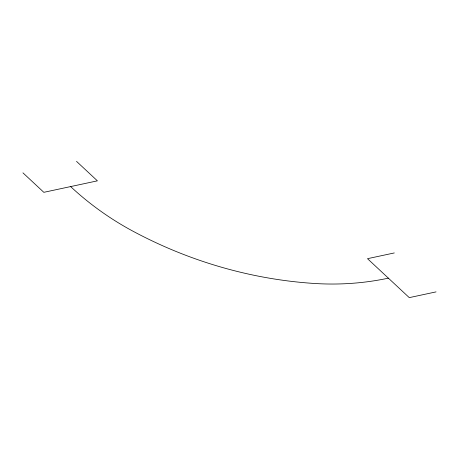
<?xml version="1.0" encoding="UTF-8"?>
<svg xmlns="http://www.w3.org/2000/svg" width="459" height="459" viewBox="0 0 459 459"><rect width="100%" height="100%" fill="white"/><g stroke="black" fill="none" stroke-linecap="round" stroke-linejoin="round"><path stroke-width="0.69" d="M394.287 252.943L367.504 258.681L409.267 297.627L436.05 291.89M76.521 161.373L97.4 180.846L43.829 192.321L22.95 172.848M70.617 186.583A268.653 240.011 28 0 0 133.408 231.434A405.865 362.587 28 0 0 313.853 283.433A268.653 240.011 28 0 0 388.383 278.154"/></g></svg>
